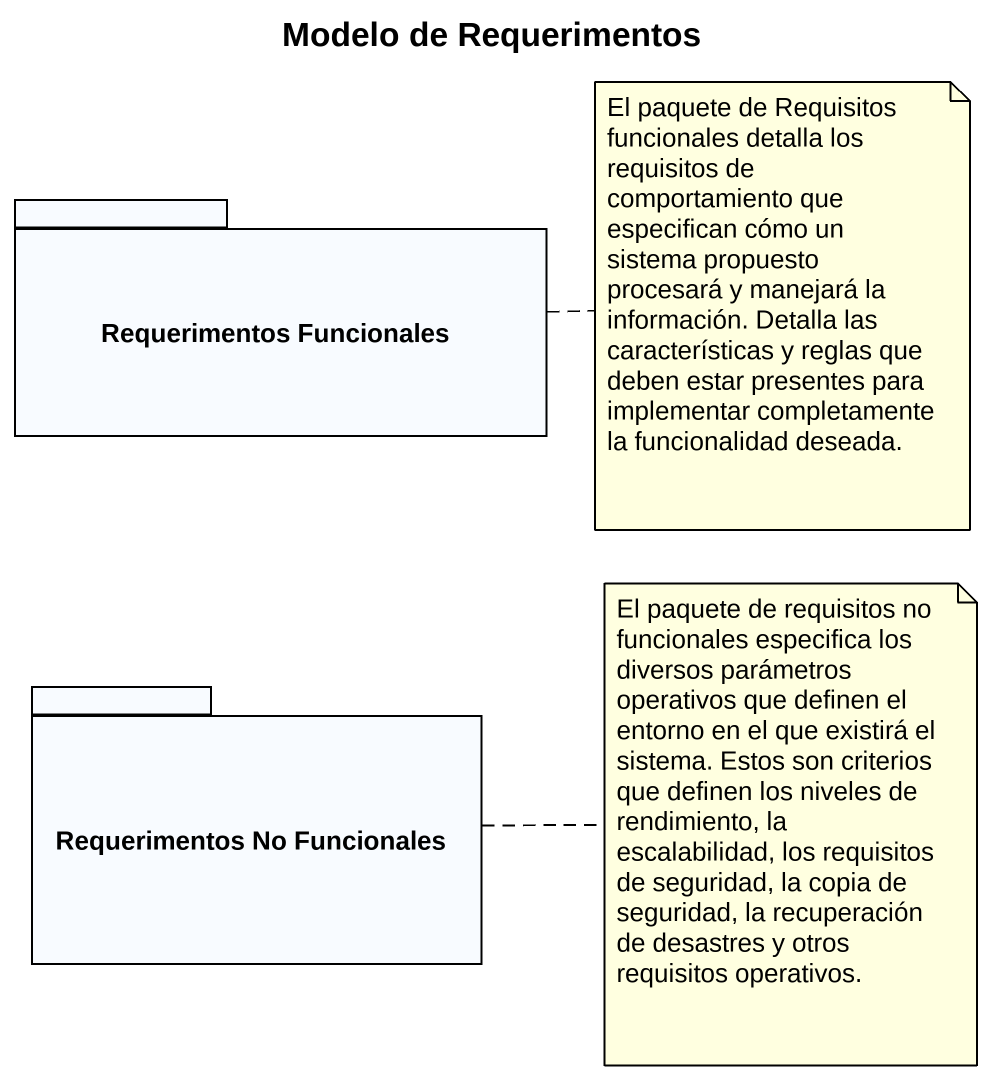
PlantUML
@startuml
title Modelo de Requerimentos
package "Requerimentos Funcionales" as Requerimentos_Funcionales {
}
package "Requerimentos No Funcionales" as Requerimentos_No_Funcionales {
}
note right of Requerimentos_Funcionales : El paquete de Requisitos funcionales detalla los requisitos de comportamiento que especifican cómo un sistema propuesto procesará y manejará la información. Detalla las características y reglas que deben estar presentes para implementar completamente la funcionalidad deseada.
note right of Requerimentos_No_Funcionales : El paquete de requisitos no funcionales especifica los diversos parámetros operativos que definen el entorno en el que existirá el sistema. Estos son criterios que definen los niveles de rendimiento, la escalabilidad, los requisitos de seguridad, la copia de seguridad, la recuperación de desastres y otros requisitos operativos.
@enduml
